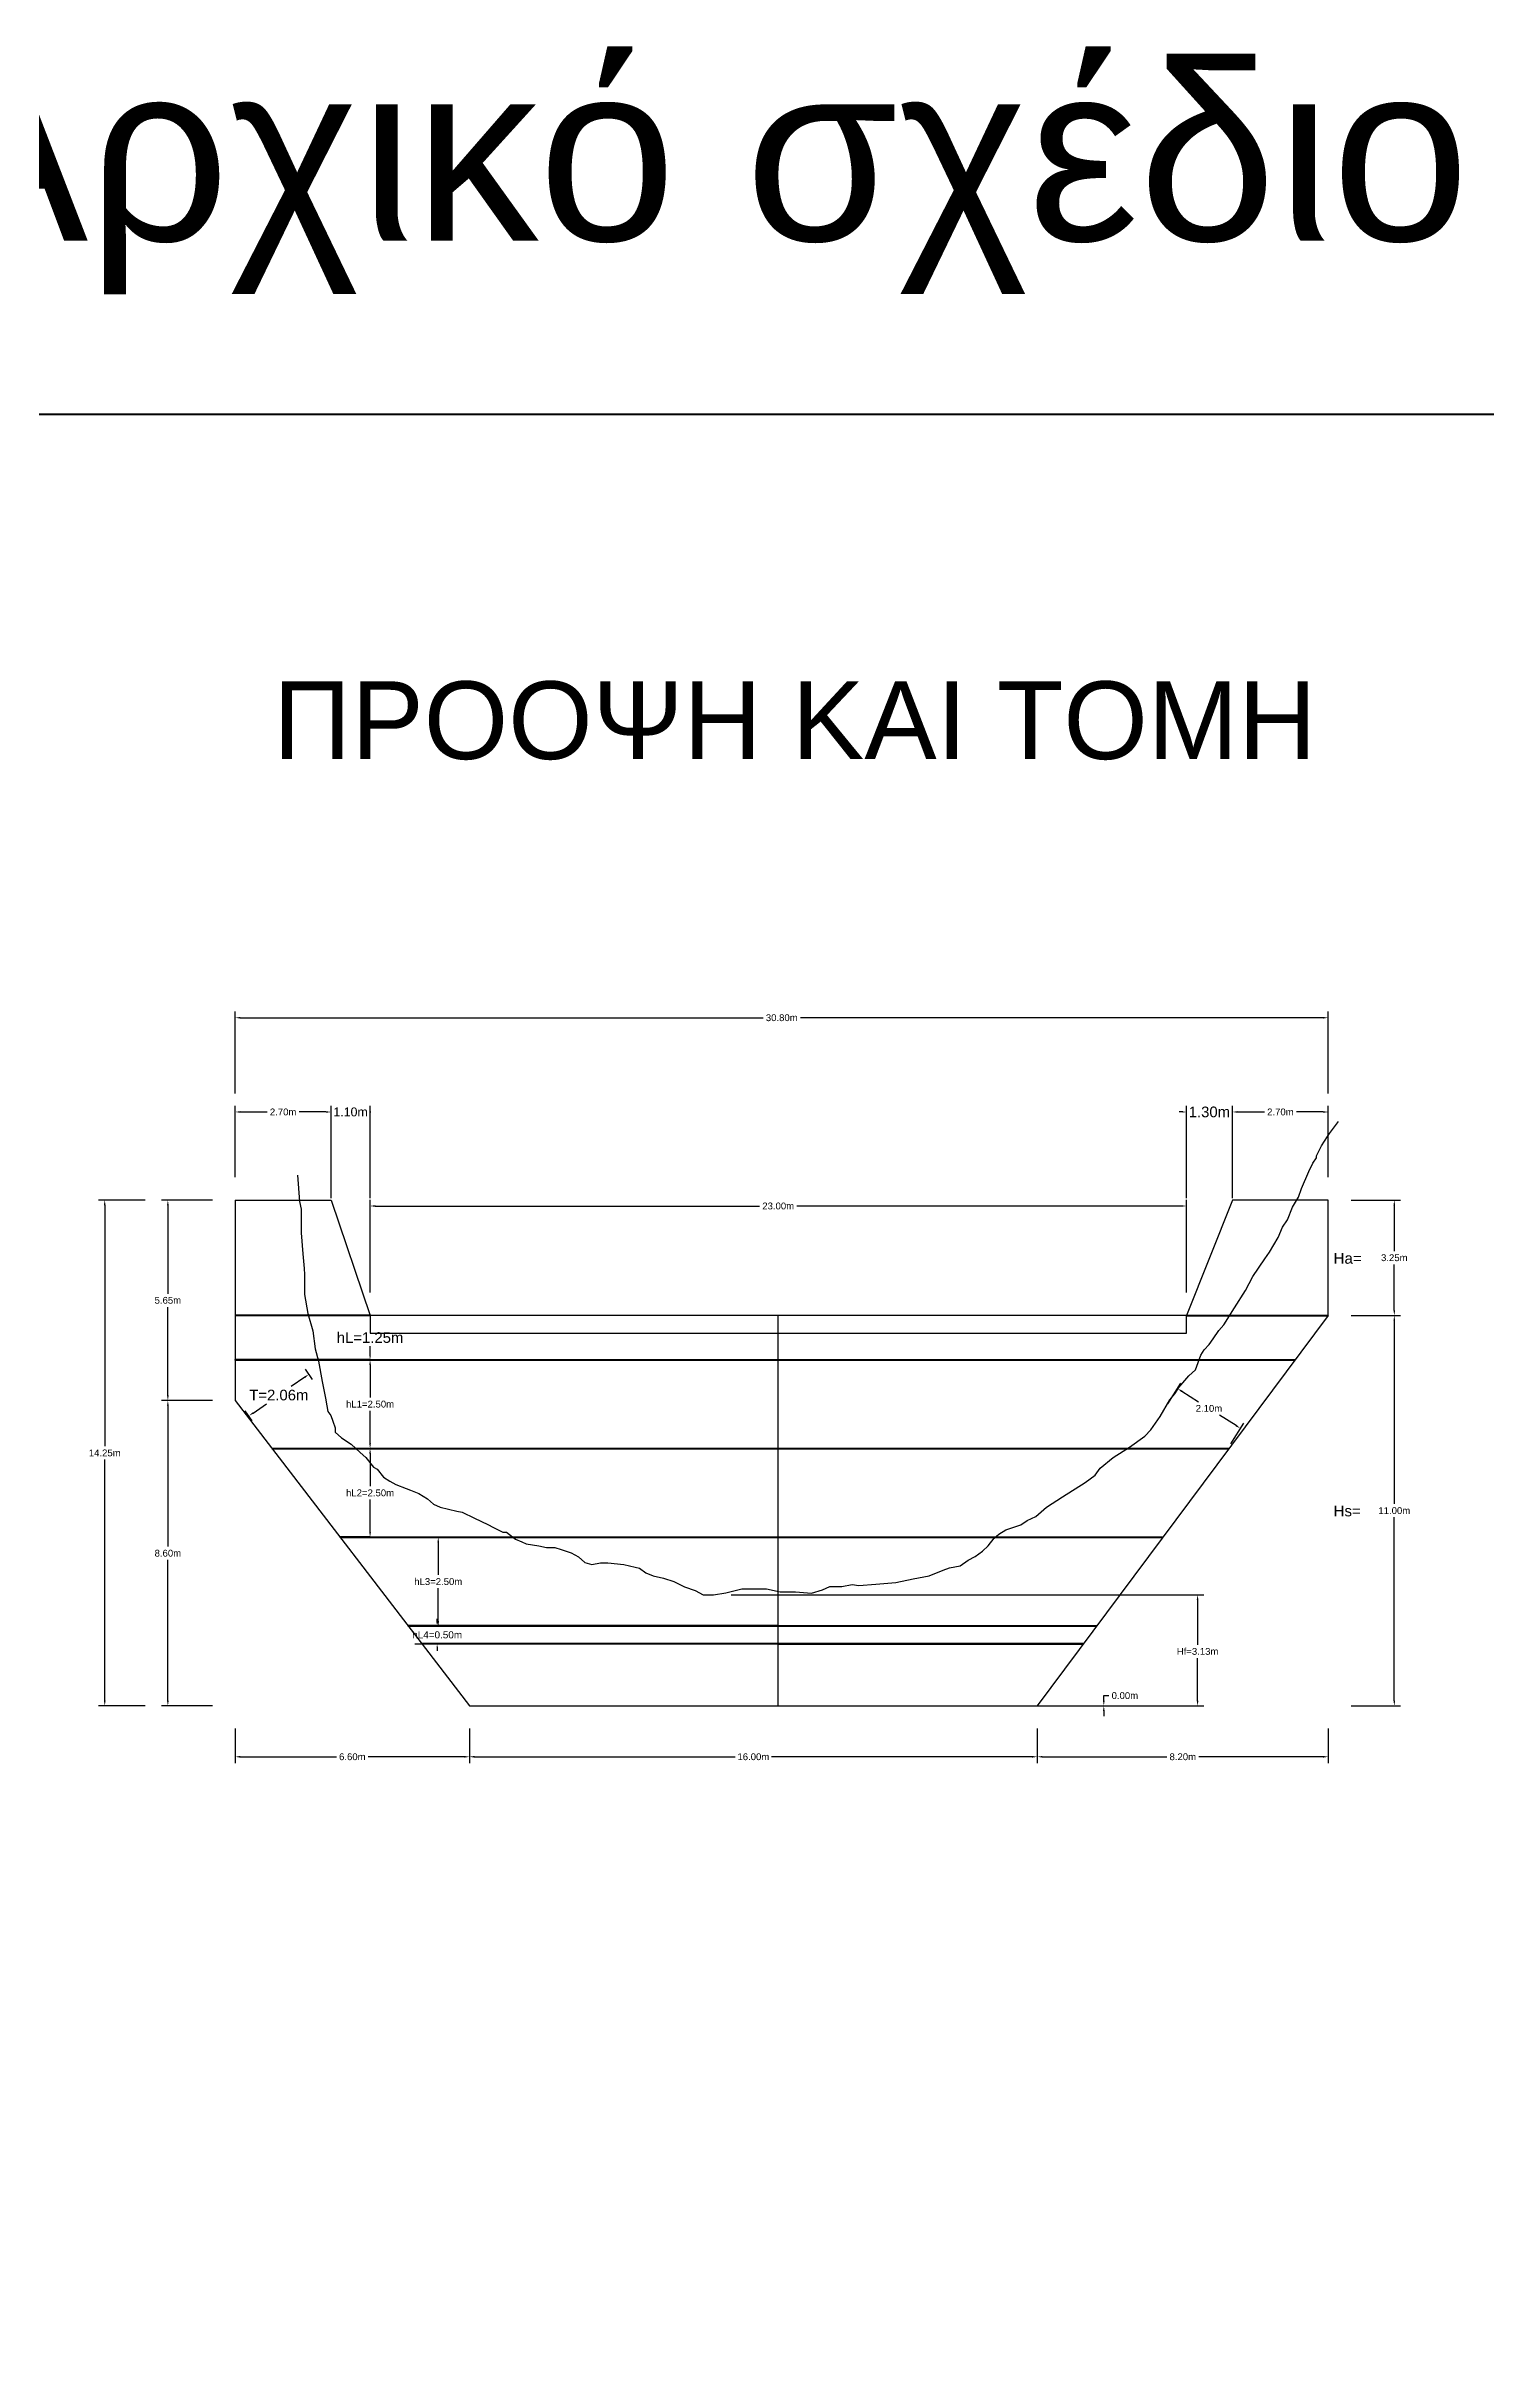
# Model space of a CAD drawing. Header units: metres. Extents: x -2 to 550, y -115 to 198.
# Drawn here: x 39.6 to 80.2, y 132.6 to 197.8 of the extents above; entities that cross this region are included whole.
import ezdxf

# ---------------------------------------------------------------- set-up
doc = ezdxf.new("R2010")
doc.units = ezdxf.units.M
doc.header["$MEASUREMENT"] = 0
doc.linetypes.add('ACAD_ISO02W100', pattern=[15, 12, -3])
doc.layers.get('0').update_dxf_attribs({"color": 34})
doc.layers.add('ΠΡΟΦΡΑΓΜΑ', color=7, linetype='Continuous')
doc.layers.add('ΦΡΑΓΜΑ', color=7, linetype='Continuous')
doc.styles.get("Standard").update_dxf_attribs({"font": 'arial.ttf'})
doc.dimstyles.get("Standard").update_dxf_attribs({"dimtxt": 0.1925, "dimasz": 0.1445, "dimexe": 0.1775, "dimexo": 0.642, "dimgap": 0.09, "dimtad": 0, "dimtih": 1, "dimtoh": 1, "dimrnd": 0.0005, "dimzin": 0, "dimdsep": 46, "dimtxsty": 'Standard', "dimcen": 0.09, "dimadec": 0, "dimazin": 0, "dimtfac": 1, "dimtofl": 0, "dimtmove": 0, "dimatfit": 3, "dimfxl": 1, "dimtolj": 1, "dimtzin": 0, "dimarcsym": 0})

# ---------------------------------------------------------------- blocks, each defined once
blk = doc.blocks.new('*D47')
at = {"layer": 'Defpoints', "color": 0, "lineweight": 100, "transparency": 16777216}
for p in [(51.544, 151.035), (67.544, 151.035), (67.544, 149.6)]:
    blk.add_point(p, dxfattribs=at)
at = {"layer": 'ΦΡΑΓΜΑ', "color": 0, "lineweight": -2, "transparency": 16777216}
for p, q in [((51.544, 150.393), (51.544, 149.423)), ((67.544, 150.393), (67.544, 149.423)), ((51.688, 149.6), (59.029, 149.6)), ((67.399, 149.6), (60.059, 149.6))]:
    blk.add_line(p, q, dxfattribs=at)
at = {"layer": 'ΦΡΑΓΜΑ', "color": 0, "lineweight": 100, "transparency": 16777216}
for points in [[(51.688, 149.625), (51.688, 149.576), (51.544, 149.6)], [(67.399, 149.625), (67.399, 149.576), (67.544, 149.6)]]:
    blk.add_solid(points, dxfattribs=at)
at = {"layer": 'ΦΡΑΓΜΑ', "color": 0, "transparency": 16777216, "insert": (59.544, 149.6), "char_height": 0.1925, "attachment_point": 5}
blk.add_mtext('\\A1;16.00m', dxfattribs=at)
blk = doc.blocks.new('*D48')
at = {"layer": 'Defpoints', "color": 0, "lineweight": 100, "transparency": 16777216}
for p in [(71.744, 165.118), (48.744, 162.035), (71.744, 162.035)]:
    blk.add_point(p, dxfattribs=at)
at = {"layer": 'ΦΡΑΓΜΑ', "color": 0, "lineweight": -2, "transparency": 16777216}
for p, q in [((48.744, 162.677), (48.744, 165.296)), ((48.888, 165.118), (59.718, 165.118)), ((71.599, 165.118), (60.77, 165.118)), ((71.744, 162.677), (71.744, 165.296))]:
    blk.add_line(p, q, dxfattribs=at)
at = {"layer": 'ΦΡΑΓΜΑ', "color": 0, "lineweight": 100, "transparency": 16777216}
for points in [[(48.888, 165.142), (48.888, 165.094), (48.744, 165.118)], [(71.599, 165.142), (71.599, 165.094), (71.744, 165.118)]]:
    blk.add_solid(points, dxfattribs=at)
at = {"layer": 'ΦΡΑΓΜΑ', "color": 0, "transparency": 16777216, "insert": (60.244, 165.118), "char_height": 0.1925, "attachment_point": 5}
blk.add_mtext('\\A1;23.00m', dxfattribs=at)
blk = doc.blocks.new('*D49')
at = {"layer": 'Defpoints', "color": 0, "lineweight": 100, "transparency": 16777216}
for p in [(73.044, 167.767), (71.744, 162.035), (73.044, 162.035)]:
    blk.add_point(p, dxfattribs=at)
at = {"layer": 'ΦΡΑΓΜΑ', "color": 0, "lineweight": -2, "transparency": 16777216}
for p, q in [((71.644, 167.767), (71.544, 167.767)), ((71.744, 165.335), (71.744, 167.944)), ((73.044, 165.335), (73.044, 167.944)), ((73.144, 167.767), (73.244, 167.767))]:
    blk.add_line(p, q, dxfattribs=at)
at = {"layer": 'ΦΡΑΓΜΑ', "color": 0, "lineweight": 100, "transparency": 16777216}
for points in [[(71.644, 167.783), (71.644, 167.75), (71.744, 167.767)], [(73.144, 167.783), (73.144, 167.75), (73.044, 167.767)]]:
    blk.add_solid(points, dxfattribs=at)
at = {"layer": 'ΦΡΑΓΜΑ', "color": 0, "transparency": 16777216, "insert": (72.394, 167.767), "char_height": 0.3, "attachment_point": 5}
blk.add_mtext('\\A1;1.30m', dxfattribs=at)
blk = doc.blocks.new('*D55')
at = {"layer": 'Defpoints', "color": 0, "lineweight": 100, "transparency": 16777216}
for p in [(75.744, 167.767), (73.044, 165.285), (75.744, 165.285)]:
    blk.add_point(p, dxfattribs=at)
at = {"layer": 'ΦΡΑΓΜΑ', "color": 0, "lineweight": -2, "transparency": 16777216}
for p, q in [((73.044, 165.927), (73.044, 167.944)), ((73.188, 167.767), (73.943, 167.767)), ((75.599, 167.767), (74.845, 167.767)), ((75.744, 165.927), (75.744, 167.944))]:
    blk.add_line(p, q, dxfattribs=at)
at = {"layer": 'ΦΡΑΓΜΑ', "color": 0, "lineweight": 100, "transparency": 16777216}
for points in [[(73.188, 167.791), (73.188, 167.743), (73.044, 167.767)], [(75.599, 167.791), (75.599, 167.743), (75.744, 167.767)]]:
    blk.add_solid(points, dxfattribs=at)
at = {"layer": 'ΦΡΑΓΜΑ', "color": 0, "transparency": 16777216, "insert": (74.394, 167.767), "char_height": 0.1925, "attachment_point": 5}
blk.add_mtext('\\A1;2.70m', dxfattribs=at)
blk = doc.blocks.new('*D56')
at = {"layer": 'Defpoints', "color": 0, "lineweight": 100, "transparency": 16777216}
for p in [(47.644, 167.767), (47.644, 162.035), (48.744, 162.035)]:
    blk.add_point(p, dxfattribs=at)
at = {"layer": 'ΦΡΑΓΜΑ', "color": 0, "lineweight": -2, "transparency": 16777216}
for p, q in [((47.634, 167.767), (47.624, 167.767)), ((47.644, 165.335), (47.644, 167.944)), ((48.744, 165.335), (48.744, 167.944)), ((48.754, 167.767), (48.764, 167.767))]:
    blk.add_line(p, q, dxfattribs=at)
at = {"layer": 'ΦΡΑΓΜΑ', "color": 0, "lineweight": 100, "transparency": 16777216}
for points in [[(47.634, 167.768), (47.634, 167.765), (47.644, 167.767)], [(48.754, 167.768), (48.754, 167.765), (48.744, 167.767)]]:
    blk.add_solid(points, dxfattribs=at)
at = {"layer": 'ΦΡΑΓΜΑ', "color": 0, "transparency": 16777216, "insert": (48.194, 167.767), "char_height": 0.25, "attachment_point": 5}
blk.add_mtext('\\A1;1.10m', dxfattribs=at)
blk = doc.blocks.new('*D57')
at = {"layer": 'Defpoints', "color": 0, "lineweight": 100, "transparency": 16777216}
for p in [(44.944, 167.767), (44.944, 165.285), (47.644, 165.285)]:
    blk.add_point(p, dxfattribs=at)
at = {"layer": 'ΦΡΑΓΜΑ', "color": 0, "lineweight": -2, "transparency": 16777216}
for p, q in [((44.944, 165.927), (44.944, 167.944)), ((45.088, 167.767), (45.843, 167.767)), ((47.499, 167.767), (46.745, 167.767)), ((47.644, 165.927), (47.644, 167.944))]:
    blk.add_line(p, q, dxfattribs=at)
at = {"layer": 'ΦΡΑΓΜΑ', "color": 0, "lineweight": 100, "transparency": 16777216}
for points in [[(45.088, 167.791), (45.088, 167.743), (44.944, 167.767)], [(47.499, 167.791), (47.499, 167.743), (47.644, 167.767)]]:
    blk.add_solid(points, dxfattribs=at)
at = {"layer": 'ΦΡΑΓΜΑ', "color": 0, "transparency": 16777216, "insert": (46.294, 167.767), "char_height": 0.1925, "attachment_point": 5}
blk.add_mtext('\\A1;2.70m', dxfattribs=at)
blk = doc.blocks.new('*D58')
at = {"layer": 'Defpoints', "color": 0, "lineweight": 100, "transparency": 16777216}
for p in [(44.944, 165.285), (43.046, 159.635), (44.944, 159.635)]:
    blk.add_point(p, dxfattribs=at)
at = {"layer": 'ΦΡΑΓΜΑ', "color": 0, "lineweight": -2, "transparency": 16777216}
for p, q in [((44.302, 165.285), (42.869, 165.285)), ((43.046, 165.141), (43.046, 162.648)), ((43.046, 159.78), (43.046, 162.272)), ((44.302, 159.635), (42.869, 159.635))]:
    blk.add_line(p, q, dxfattribs=at)
at = {"layer": 'ΦΡΑΓΜΑ', "color": 0, "lineweight": 100, "transparency": 16777216}
for points in [[(43.022, 165.141), (43.07, 165.141), (43.046, 165.285)], [(43.022, 159.78), (43.07, 159.78), (43.046, 159.635)]]:
    blk.add_solid(points, dxfattribs=at)
at = {"layer": 'ΦΡΑΓΜΑ', "color": 0, "transparency": 16777216, "insert": (43.046, 162.46), "char_height": 0.1925, "attachment_point": 5}
blk.add_mtext('\\A1;5.65m', dxfattribs=at)
blk = doc.blocks.new('*D59')
at = {"layer": 'Defpoints', "color": 0, "lineweight": 100, "transparency": 16777216}
for p in [(75.744, 170.422), (44.944, 165.285), (75.744, 165.285)]:
    blk.add_point(p, dxfattribs=at)
at = {"layer": 'ΦΡΑΓΜΑ', "color": 0, "lineweight": -2, "transparency": 16777216}
for p, q in [((44.944, 168.285), (44.944, 170.6)), ((45.088, 170.422), (59.82, 170.422)), ((75.599, 170.422), (60.868, 170.422)), ((75.744, 168.285), (75.744, 170.6))]:
    blk.add_line(p, q, dxfattribs=at)
at = {"layer": 'ΦΡΑΓΜΑ', "color": 0, "lineweight": 100, "transparency": 16777216}
for points in [[(45.088, 170.446), (45.088, 170.398), (44.944, 170.422)], [(75.599, 170.446), (75.599, 170.398), (75.744, 170.422)]]:
    blk.add_solid(points, dxfattribs=at)
at = {"layer": 'ΦΡΑΓΜΑ', "color": 0, "transparency": 16777216, "insert": (60.344, 170.422), "char_height": 0.1925, "attachment_point": 5}
blk.add_mtext('\\A1;30.80m', dxfattribs=at)
blk = doc.blocks.new('*D50')
at = {"layer": 'Defpoints', "color": 0, "lineweight": 100, "transparency": 16777216}
for p in [(75.744, 165.285), (75.744, 162.035), (77.604, 162.035)]:
    blk.add_point(p, dxfattribs=at)
at = {"layer": 'ΦΡΑΓΜΑ', "color": 0, "lineweight": -2, "transparency": 16777216}
for p, q in [((76.386, 165.285), (77.781, 165.285)), ((77.604, 165.141), (77.604, 163.848)), ((77.604, 162.18), (77.604, 163.472)), ((76.386, 162.035), (77.781, 162.035))]:
    blk.add_line(p, q, dxfattribs=at)
at = {"layer": 'ΦΡΑΓΜΑ', "color": 0, "lineweight": 100, "transparency": 16777216}
for points in [[(77.58, 165.141), (77.628, 165.141), (77.604, 165.285)], [(77.58, 162.18), (77.628, 162.18), (77.604, 162.035)]]:
    blk.add_solid(points, dxfattribs=at)
at = {"layer": 'ΦΡΑΓΜΑ', "color": 0, "transparency": 16777216, "insert": (77.604, 163.66), "char_height": 0.1925, "attachment_point": 5}
blk.add_mtext('\\A1;3.25m', dxfattribs=at)
blk = doc.blocks.new('*D51')
at = {"layer": 'Defpoints', "color": 0, "linetype": 'ACAD_ISO02W100', "lineweight": 100, "transparency": 16777216}
for p in [(44.944, 159.635), (43.046, 151.035), (44.944, 151.035)]:
    blk.add_point(p, dxfattribs=at)
at = {"layer": 'ΦΡΑΓΜΑ', "color": 0, "lineweight": -2, "transparency": 16777216}
for p, q in [((44.302, 159.635), (42.869, 159.635)), ((44.302, 151.035), (42.869, 151.035))]:
    blk.add_line(p, q, dxfattribs=at)
at = {"layer": 'ΦΡΑΓΜΑ', "color": 0, "linetype": 'ACAD_ISO02W100', "lineweight": -2, "transparency": 16777216}
for p, q in [((43.046, 159.491), (43.046, 155.523)), ((43.046, 151.18), (43.046, 155.147))]:
    blk.add_line(p, q, dxfattribs=at)
at = {"layer": 'ΦΡΑΓΜΑ', "color": 0, "linetype": 'ACAD_ISO02W100', "lineweight": 100, "transparency": 16777216}
for points in [[(43.022, 159.491), (43.07, 159.491), (43.046, 159.635)], [(43.022, 151.18), (43.07, 151.18), (43.046, 151.035)]]:
    blk.add_solid(points, dxfattribs=at)
at = {"layer": 'ΦΡΑΓΜΑ', "color": 0, "linetype": 'ACAD_ISO02W100', "lineweight": 100, "transparency": 16777216, "insert": (43.046, 155.335), "char_height": 0.1925, "attachment_point": 5}
blk.add_mtext('\\A1;8.60m', dxfattribs=at)
blk = doc.blocks.new('*D46')
at = {"layer": 'Defpoints', "color": 0, "linetype": 'ACAD_ISO02W100', "lineweight": 100, "transparency": 16777216}
for p in [(43.046, 165.285), (41.267, 151.035), (43.046, 151.035)]:
    blk.add_point(p, dxfattribs=at)
at = {"layer": 'ΦΡΑΓΜΑ', "color": 0, "lineweight": -2, "transparency": 16777216}
for p, q in [((42.404, 165.285), (41.09, 165.285)), ((42.404, 151.035), (41.09, 151.035))]:
    blk.add_line(p, q, dxfattribs=at)
at = {"layer": 'ΦΡΑΓΜΑ', "color": 0, "linetype": 'ACAD_ISO02W100', "lineweight": -2, "transparency": 16777216}
for p, q in [((41.267, 165.141), (41.267, 158.348)), ((41.267, 151.18), (41.267, 157.972))]:
    blk.add_line(p, q, dxfattribs=at)
at = {"layer": 'ΦΡΑΓΜΑ', "color": 0, "linetype": 'ACAD_ISO02W100', "lineweight": 100, "transparency": 16777216}
for points in [[(41.243, 165.141), (41.292, 165.141), (41.267, 165.285)], [(41.243, 151.18), (41.292, 151.18), (41.267, 151.035)]]:
    blk.add_solid(points, dxfattribs=at)
at = {"layer": 'ΦΡΑΓΜΑ', "color": 0, "linetype": 'ACAD_ISO02W100', "lineweight": 100, "transparency": 16777216, "insert": (41.267, 158.16), "char_height": 0.1925, "attachment_point": 5}
blk.add_mtext('\\A1;14.25m', dxfattribs=at)
blk = doc.blocks.new('*D52')
at = {"layer": 'Defpoints', "color": 0, "linetype": 'ACAD_ISO02W100', "lineweight": 100, "transparency": 16777216}
for p in [(44.944, 151.035), (51.544, 151.035), (44.944, 149.6)]:
    blk.add_point(p, dxfattribs=at)
at = {"layer": 'ΦΡΑΓΜΑ', "color": 0, "lineweight": -2, "transparency": 16777216}
for p, q in [((44.944, 150.393), (44.944, 149.423)), ((51.544, 150.393), (51.544, 149.423))]:
    blk.add_line(p, q, dxfattribs=at)
at = {"layer": 'ΦΡΑΓΜΑ', "color": 0, "linetype": 'ACAD_ISO02W100', "lineweight": -2, "transparency": 16777216}
for p, q in [((45.088, 149.6), (47.794, 149.6)), ((51.399, 149.6), (48.694, 149.6))]:
    blk.add_line(p, q, dxfattribs=at)
at = {"layer": 'ΦΡΑΓΜΑ', "color": 0, "linetype": 'ACAD_ISO02W100', "lineweight": 100, "transparency": 16777216}
for points in [[(45.088, 149.625), (45.088, 149.576), (44.944, 149.6)], [(51.399, 149.625), (51.399, 149.576), (51.544, 149.6)]]:
    blk.add_solid(points, dxfattribs=at)
at = {"layer": 'ΦΡΑΓΜΑ', "color": 0, "linetype": 'ACAD_ISO02W100', "lineweight": 100, "transparency": 16777216, "insert": (48.244, 149.6), "char_height": 0.1925, "attachment_point": 5}
blk.add_mtext('\\A1;6.60m', dxfattribs=at)
blk = doc.blocks.new('*D53')
at = {"layer": 'Defpoints', "color": 0, "linetype": 'ACAD_ISO02W100', "lineweight": 100, "transparency": 16777216}
for p in [(75.744, 162.035), (75.744, 151.035), (77.604, 151.035)]:
    blk.add_point(p, dxfattribs=at)
at = {"layer": 'ΦΡΑΓΜΑ', "color": 0, "lineweight": -2, "transparency": 16777216}
for p, q in [((76.386, 162.035), (77.781, 162.035)), ((76.386, 151.035), (77.781, 151.035))]:
    blk.add_line(p, q, dxfattribs=at)
at = {"layer": 'ΦΡΑΓΜΑ', "color": 0, "linetype": 'ACAD_ISO02W100', "lineweight": -2, "transparency": 16777216}
for p, q in [((77.604, 161.891), (77.604, 156.723)), ((77.604, 151.18), (77.604, 156.347))]:
    blk.add_line(p, q, dxfattribs=at)
at = {"layer": 'ΦΡΑΓΜΑ', "color": 0, "linetype": 'ACAD_ISO02W100', "lineweight": 100, "transparency": 16777216}
for points in [[(77.58, 161.891), (77.628, 161.891), (77.604, 162.035)], [(77.58, 151.18), (77.628, 151.18), (77.604, 151.035)]]:
    blk.add_solid(points, dxfattribs=at)
at = {"layer": 'ΦΡΑΓΜΑ', "color": 0, "linetype": 'ACAD_ISO02W100', "lineweight": 100, "transparency": 16777216, "insert": (77.604, 156.535), "char_height": 0.1925, "attachment_point": 5}
blk.add_mtext('\\A1;11.00m', dxfattribs=at)
blk = doc.blocks.new('*D54')
at = {"layer": 'Defpoints', "color": 0, "linetype": 'ACAD_ISO02W100', "lineweight": 100, "transparency": 16777216}
for p in [(67.544, 151.035), (75.744, 151.035), (75.744, 149.6)]:
    blk.add_point(p, dxfattribs=at)
at = {"layer": 'ΦΡΑΓΜΑ', "color": 0, "lineweight": -2, "transparency": 16777216}
for p, q in [((67.544, 150.393), (67.544, 149.423)), ((75.744, 150.393), (75.744, 149.423))]:
    blk.add_line(p, q, dxfattribs=at)
at = {"layer": 'ΦΡΑΓΜΑ', "color": 0, "linetype": 'ACAD_ISO02W100', "lineweight": -2, "transparency": 16777216}
for p, q in [((67.688, 149.6), (71.194, 149.6)), ((75.599, 149.6), (72.093, 149.6))]:
    blk.add_line(p, q, dxfattribs=at)
at = {"layer": 'ΦΡΑΓΜΑ', "color": 0, "linetype": 'ACAD_ISO02W100', "lineweight": 100, "transparency": 16777216}
for points in [[(67.688, 149.625), (67.688, 149.576), (67.544, 149.6)], [(75.599, 149.625), (75.599, 149.576), (75.744, 149.6)]]:
    blk.add_solid(points, dxfattribs=at)
at = {"layer": 'ΦΡΑΓΜΑ', "color": 0, "linetype": 'ACAD_ISO02W100', "lineweight": 100, "transparency": 16777216, "insert": (71.644, 149.6), "char_height": 0.1925, "attachment_point": 5}
blk.add_mtext('\\A1;8.20m', dxfattribs=at)
blk = doc.blocks.new('*D60')
at = {"layer": 'Defpoints', "color": 0, "lineweight": 100, "transparency": 16777216}
for p in [(48.744, 162.035), (48.744, 160.785), (48.744, 160.785)]:
    blk.add_point(p, dxfattribs=at)
at = {"layer": 'ΠΡΟΦΡΑΓΜΑ', "color": 0, "lineweight": -2, "transparency": 16777216}
for p, q in [((48.744, 161.935), (48.744, 161.653)), ((49.386, 162.035), (48.921, 162.035)), ((48.744, 160.885), (48.744, 161.167)), ((49.386, 160.785), (48.921, 160.785))]:
    blk.add_line(p, q, dxfattribs=at)
at = {"layer": 'ΠΡΟΦΡΑΓΜΑ', "color": 0, "lineweight": 100, "transparency": 16777216}
for points in [[(48.727, 161.935), (48.76, 161.935), (48.744, 162.035)], [(48.727, 160.885), (48.76, 160.885), (48.744, 160.785)]]:
    blk.add_solid(points, dxfattribs=at)
at = {"layer": 'ΠΡΟΦΡΑΓΜΑ', "color": 0, "lineweight": 100, "transparency": 16777216, "insert": (48.744, 161.41), "char_height": 0.3, "attachment_point": 5}
blk.add_mtext('\\A1;hL=1.25m', dxfattribs=at)
blk = doc.blocks.new('*D61')
at = {"layer": 'Defpoints', "color": 0, "lineweight": 100, "transparency": 16777216}
for p in [(48.744, 160.785), (48.744, 158.285), (48.744, 158.285)]:
    blk.add_point(p, dxfattribs=at)
at = {"layer": 'ΠΡΟΦΡΑΓΜΑ', "color": 0, "lineweight": -2, "transparency": 16777216}
for p, q in [((48.744, 160.641), (48.744, 159.723)), ((49.386, 160.785), (48.921, 160.785)), ((48.744, 158.43), (48.744, 159.347)), ((49.386, 158.285), (48.921, 158.285))]:
    blk.add_line(p, q, dxfattribs=at)
at = {"layer": 'ΠΡΟΦΡΑΓΜΑ', "color": 0, "lineweight": 100, "transparency": 16777216}
for points in [[(48.72, 160.641), (48.768, 160.641), (48.744, 160.785)], [(48.72, 158.43), (48.768, 158.43), (48.744, 158.285)]]:
    blk.add_solid(points, dxfattribs=at)
at = {"layer": 'ΠΡΟΦΡΑΓΜΑ', "color": 0, "lineweight": 100, "transparency": 16777216, "insert": (48.744, 159.535), "char_height": 0.1925, "attachment_point": 5}
blk.add_mtext('\\A1;hL1=2.50m', dxfattribs=at)
blk = doc.blocks.new('*D62')
at = {"layer": 'Defpoints', "color": 0, "lineweight": 100, "transparency": 16777216}
for p in [(48.744, 158.285), (48.744, 155.785), (48.744, 155.785)]:
    blk.add_point(p, dxfattribs=at)
at = {"layer": 'ΠΡΟΦΡΑΓΜΑ', "color": 0, "lineweight": -2, "transparency": 16777216}
for p, q in [((48.744, 158.141), (48.744, 157.223)), ((49.386, 158.285), (48.921, 158.285)), ((48.744, 155.93), (48.744, 156.847)), ((49.386, 155.785), (48.921, 155.785))]:
    blk.add_line(p, q, dxfattribs=at)
at = {"layer": 'ΠΡΟΦΡΑΓΜΑ', "color": 0, "lineweight": 100, "transparency": 16777216}
for points in [[(48.72, 158.141), (48.768, 158.141), (48.744, 158.285)], [(48.72, 155.93), (48.768, 155.93), (48.744, 155.785)]]:
    blk.add_solid(points, dxfattribs=at)
at = {"layer": 'ΠΡΟΦΡΑΓΜΑ', "color": 0, "lineweight": 100, "transparency": 16777216, "insert": (48.744, 157.035), "char_height": 0.1925, "attachment_point": 5}
blk.add_mtext('\\A1;hL2=2.50m', dxfattribs=at)
blk = doc.blocks.new('*D63')
at = {"layer": 'Defpoints', "color": 0, "lineweight": 100, "transparency": 16777216}
for p in [(48.744, 155.785), (49.817, 153.285), (50.665, 153.285)]:
    blk.add_point(p, dxfattribs=at)
at = {"layer": 'ΠΡΟΦΡΑΓΜΑ', "color": 0, "lineweight": -2, "transparency": 16777216}
for p, q in [((49.386, 155.785), (50.843, 155.785)), ((50.665, 155.641), (50.665, 154.723)), ((50.665, 153.43), (50.665, 154.347)), ((50.459, 153.285), (50.843, 153.285))]:
    blk.add_line(p, q, dxfattribs=at)
at = {"layer": 'ΠΡΟΦΡΑΓΜΑ', "color": 0, "lineweight": 100, "transparency": 16777216}
for points in [[(50.641, 155.641), (50.689, 155.641), (50.665, 155.785)], [(50.641, 153.43), (50.689, 153.43), (50.665, 153.285)]]:
    blk.add_solid(points, dxfattribs=at)
at = {"layer": 'ΠΡΟΦΡΑΓΜΑ', "color": 0, "lineweight": 100, "transparency": 16777216, "insert": (50.665, 154.535), "char_height": 0.1925, "attachment_point": 5}
blk.add_mtext('\\A1;hL3=2.50m', dxfattribs=at)
blk = doc.blocks.new('*D64')
at = {"layer": 'Defpoints', "color": 0, "lineweight": 100, "transparency": 16777216}
for p in [(50.634, 152.785), (50.651, 153.285), (50.651, 152.785)]:
    blk.add_point(p, dxfattribs=at)
at = {"layer": 'ΠΡΟΦΡΑΓΜΑ', "color": 0, "lineweight": -2, "transparency": 16777216}
for p, q in [((50.634, 153.385), (50.634, 153.485)), ((50.009, 153.285), (50.456, 153.285)), ((50.009, 152.785), (50.456, 152.785)), ((50.634, 152.685), (50.634, 152.585))]:
    blk.add_line(p, q, dxfattribs=at)
at = {"layer": 'ΠΡΟΦΡΑΓΜΑ', "color": 0, "lineweight": 100, "transparency": 16777216}
for points in [[(50.617, 153.385), (50.65, 153.385), (50.634, 153.285)], [(50.617, 152.685), (50.65, 152.685), (50.634, 152.785)]]:
    blk.add_solid(points, dxfattribs=at)
at = {"layer": 'ΠΡΟΦΡΑΓΜΑ', "color": 0, "lineweight": 100, "transparency": 16777216, "insert": (50.634, 153.035), "char_height": 0.2, "attachment_point": 5}
blk.add_mtext('\\A1;hL4=0.50m', dxfattribs=at)
blk = doc.blocks.new('*D66')
at = {"layer": 'Defpoints', "color": 0, "lineweight": 100, "transparency": 16777216}
for p in [(58.277, 154.162), (58.277, 151.035), (72.061, 151.035)]:
    blk.add_point(p, dxfattribs=at)
at = {"layer": 'ΦΡΑΓΜΑ', "color": 0, "lineweight": -2, "transparency": 16777216}
for p, q in [((58.919, 154.162), (72.238, 154.162)), ((72.061, 154.018), (72.061, 152.759)), ((72.061, 151.18), (72.061, 152.379)), ((58.919, 151.035), (72.238, 151.035))]:
    blk.add_line(p, q, dxfattribs=at)
at = {"layer": 'ΦΡΑΓΜΑ', "color": 0, "lineweight": 100, "transparency": 16777216}
for points in [[(72.036, 154.018), (72.085, 154.018), (72.061, 154.162)], [(72.036, 151.18), (72.085, 151.18), (72.061, 151.035)]]:
    blk.add_solid(points, dxfattribs=at)
at = {"layer": 'ΦΡΑΓΜΑ', "color": 0, "lineweight": 100, "transparency": 16777216, "insert": (72.061, 152.569), "char_height": 0.1925, "attachment_point": 5}
blk.add_mtext('\\A1;Hf=3.13m', dxfattribs=at)
blk = doc.blocks.new('*D67')
at = {"layer": 'Defpoints', "color": 0, "lineweight": 100, "transparency": 16777216}
for p in [(70.877, 159.001), (73.268, 158.853), (72.651, 157.878)]:
    blk.add_point(p, dxfattribs=at)
at = {"layer": 'ΦΡΑΓΜΑ', "color": 0, "lineweight": -2, "transparency": 16777216}
for p, q in [((71.22, 159.543), (71.589, 160.126)), ((71.616, 159.899), (72.084, 159.603)), ((73.146, 158.931), (72.679, 159.226)), ((72.994, 158.421), (73.363, 159.003))]:
    blk.add_line(p, q, dxfattribs=at)
at = {"layer": 'ΦΡΑΓΜΑ', "color": 0, "lineweight": 100, "transparency": 16777216}
for points in [[(71.629, 159.919), (71.603, 159.878), (71.494, 159.976)], [(73.159, 158.951), (73.133, 158.91), (73.268, 158.853)]]:
    blk.add_solid(points, dxfattribs=at)
at = {"layer": 'ΦΡΑΓΜΑ', "color": 0, "lineweight": 100, "transparency": 16777216, "insert": (72.381, 159.415), "char_height": 0.1925, "attachment_point": 5}
blk.add_mtext('\\A1;2.10m', dxfattribs=at)
blk = doc.blocks.new('*D68')
at = {"layer": 'Defpoints', "color": 0, "lineweight": 100, "transparency": 16777216}
for p in [(45.326, 159.204), (47.485, 159.704), (45.79, 158.533)]:
    blk.add_point(p, dxfattribs=at)
at = {"layer": 'ΦΡΑΓΜΑ', "color": 0, "lineweight": -2, "transparency": 16777216}
for p, q in [((47.12, 160.232), (46.92, 160.521)), ((46.902, 160.293), (46.525, 160.033)), ((45.425, 159.061), (45.225, 159.35)), ((45.445, 159.286), (45.821, 159.546))]:
    blk.add_line(p, q, dxfattribs=at)
at = {"layer": 'ΦΡΑΓΜΑ', "color": 0, "lineweight": 100, "transparency": 16777216}
for points in [[(46.888, 160.313), (46.916, 160.273), (47.021, 160.375)], [(45.431, 159.306), (45.458, 159.266), (45.326, 159.204)]]:
    blk.add_solid(points, dxfattribs=at)
at = {"layer": 'ΦΡΑΓΜΑ', "color": 0, "lineweight": 100, "transparency": 16777216, "insert": (46.173, 159.79), "char_height": 0.3, "attachment_point": 5}
blk.add_mtext('\\A1;T=2.06m', dxfattribs=at)
blk = doc.blocks.new('*D69')
at = {"layer": 'Defpoints', "color": 0, "lineweight": 100, "transparency": 16777216}
for p in [(60.244, 151.035), (60.244, 151.035), (69.418, 151.035)]:
    blk.add_point(p, dxfattribs=at)
at = {"layer": 'ΦΡΑΓΜΑ', "color": 0, "lineweight": -2, "transparency": 16777216}
for p, q in [((60.886, 151.035), (69.595, 151.035)), ((60.886, 151.035), (69.595, 151.035)), ((69.418, 151.18), (69.418, 151.324)), ((69.418, 151.324), (69.562, 151.324)), ((69.418, 150.891), (69.418, 150.746))]:
    blk.add_line(p, q, dxfattribs=at)
at = {"layer": 'ΦΡΑΓΜΑ', "color": 0, "lineweight": 100, "transparency": 16777216}
for points in [[(69.394, 151.18), (69.442, 151.18), (69.418, 151.035)], [(69.394, 150.891), (69.442, 150.891), (69.418, 151.035)]]:
    blk.add_solid(points, dxfattribs=at)
at = {"layer": 'ΦΡΑΓΜΑ', "color": 0, "lineweight": 100, "transparency": 16777216, "insert": (70.012, 151.324), "char_height": 0.1925, "attachment_point": 5}
blk.add_mtext('\\A1;0.00m', dxfattribs=at)

msp = doc.modelspace()

# ---------------------------------------------------------------- linework, layer by layer
msp.add_lwpolyline([(46.703, 165.983), (46.754, 165.243), (46.804, 165.031), (46.804, 164.364), (46.85, 163.766), (46.882, 163.357), (46.894, 163.191), (46.894, 162.861), (46.894, 162.622), (46.989, 162.09), (47.128, 161.604), (47.193, 161.095), (47.294, 160.745), (47.398, 160.175), (47.485, 159.704), (47.524, 159.49), (47.553, 159.332), (47.634, 159.215), (47.691, 159.057), (47.762, 158.865), (47.762, 158.743), (47.942, 158.585), (48.213, 158.404), (48.467, 158.176), (48.628, 158.033), (48.841, 157.76), (48.946, 157.706), (49.119, 157.475), (49.305, 157.369), (49.473, 157.273), (49.764, 157.157), (49.879, 157.111), (50.116, 157.016), (50.362, 156.871), (50.532, 156.721), (50.717, 156.632), (50.956, 156.578), (51.193, 156.525), (51.336, 156.493), (51.682, 156.324), (52.058, 156.14), (52.221, 156.061), (52.487, 155.931), (52.586, 155.931), (52.844, 155.733), (53.022, 155.656), (53.144, 155.602), (53.496, 155.54), (53.714, 155.501), (53.948, 155.501), (54.125, 155.444), (54.413, 155.35), (54.62, 155.231), (54.798, 155.073), (54.991, 155.015), (55.237, 155.065), (55.446, 155.065), (55.897, 155.022), (56.213, 154.942), (56.336, 154.91), (56.511, 154.78), (56.724, 154.694), (57.013, 154.636), (57.306, 154.536), (57.6, 154.389), (57.904, 154.285), (58.128, 154.162), (58.425, 154.162), (58.768, 154.216), (59.216, 154.332), (59.463, 154.332), (59.756, 154.332), (59.914, 154.332), (60.296, 154.251), (60.466, 154.251), (60.734, 154.251), (61.182, 154.208), (61.49, 154.305), (61.703, 154.399), (62.041, 154.399), (62.327, 154.455), (62.52, 154.424), (62.998, 154.466), (63.558, 154.515), (64.044, 154.612), (64.494, 154.701), (64.896, 154.858), (65.075, 154.928), (65.369, 154.976), (65.593, 155.143), (65.794, 155.244), (66.004, 155.389), (66.163, 155.546), (66.331, 155.761), (66.46, 155.87), (66.656, 155.997), (66.824, 156.053), (67.079, 156.138), (67.26, 156.254), (67.506, 156.369), (67.8, 156.632), (68.256, 156.92), (68.896, 157.324), (69.171, 157.536), (69.32, 157.735), (69.686, 158.036), (70.142, 158.319), (70.574, 158.633), (70.747, 158.81), (71.007, 159.192), (71.281, 159.654), (71.424, 159.83), (71.536, 160.002), (71.813, 160.332), (72.001, 160.499), (72.152, 160.913), (72.25, 161.064), (72.389, 161.215), (72.499, 161.379), (72.657, 161.615), (72.804, 161.77), (73.103, 162.251), (73.409, 162.741), (73.613, 163.128), (73.957, 163.631), (74.087, 163.822), (74.332, 164.234), (74.452, 164.521), (74.598, 164.728), (74.737, 165.083), (74.9, 165.365), (74.986, 165.614), (75.199, 166.088), (75.304, 166.322), (75.409, 166.471), (75.409, 166.532), (75.484, 166.683), (75.55, 166.815), (75.719, 167.072), (75.781, 167.165), (76.036, 167.496)])
at = {"layer": 'Defpoints', "lineweight": 100}
msp.add_lwpolyline([(-2.178, 187.432), (117.534, 187.432), (117.534, 47.414), (-2.178, 47.414)], close=True, dxfattribs=at)
at = {"layer": 'ΠΡΟΦΡΑΓΜΑ', "lineweight": 100}
for points in [[(48.744, 162.035), (44.944, 162.035)], [(71.744, 162.035), (75.744, 162.035)], [(48.744, 160.785), (44.944, 160.785), (74.812, 160.785)], [(45.98, 158.285), (48.744, 158.285), (72.948, 158.285)], [(48.744, 155.785), (48.744, 155.785), (47.898, 155.785), (71.085, 155.785)], [(60.244, 153.285), (49.817, 153.285), (69.221, 153.285)], [(60.244, 152.785), (60.244, 152.785), (68.848, 152.785), (50.201, 152.785)]]:
    msp.add_lwpolyline(points, dxfattribs=at)
at = {"layer": 'ΦΡΑΓΜΑ'}
for points in [[(44.944, 165.285), (44.944, 165.285), (47.644, 165.285)], [(44.944, 165.285), (44.944, 159.635), (44.944, 159.635)], [(47.644, 165.285), (48.744, 162.035)], [(73.044, 165.285), (71.744, 162.035)], [(75.744, 162.035), (75.744, 165.285), (73.044, 165.285)], [(60.244, 162.035), (48.744, 162.035)], [(48.744, 162.035), (48.744, 161.535), (71.744, 161.535), (71.744, 162.035)], [(71.744, 162.035), (60.244, 162.035)], [(75.744, 162.035), (67.544, 151.035)], [(44.944, 159.635), (51.544, 151.035)], [(51.544, 151.035), (67.544, 151.035), (67.544, 151.035)]]:
    msp.add_lwpolyline(points, dxfattribs=at)
at = {"layer": 'ΦΡΑΓΜΑ', "linetype": 'ACAD_ISO02W100', "transparency": 33554513}
msp.add_lwpolyline([(60.244, 151.035), (60.244, 162.035)], dxfattribs=at)

# ---------------------------------------------------------------- texts
at = {"layer": 'Defpoints', "lineweight": 100, "insert": (36.142, 197.316), "char_height": 5, "attachment_point": 1}
msp.add_mtext_dynamic_manual_height_columns('Αρχικό σχέδιο', width=53.59496, gutter_width=1, heights=[0], dxfattribs=at)
at = {"layer": 'ΠΡΟΦΡΑΓΜΑ', "lineweight": 100, "char_height": 0.3051, "attachment_point": 1}
for s, insert in [('Ha=', (75.892, 163.797)), ('Hs=', (75.892, 156.679))]:
    msp.add_mtext_dynamic_manual_height_columns(s, width=2.6141, gutter_width=1.525, heights=[0], dxfattribs=dict(at, insert=insert))
at = {"layer": 'ΦΡΑΓΜΑ', "lineweight": 100, "insert": (46.007, 179.899), "char_height": 2.19, "attachment_point": 1}
msp.add_mtext_dynamic_manual_height_columns('ΠΡΟΟΨΗ KAI TOMH', width=95.41032, gutter_width=10.95, heights=[0], dxfattribs=at)

# ---------------------------------------------------------------- dimensions: what is measured, and where the dimension line sits
at = {"layer": 'ΠΡΟΦΡΑΓΜΑ', "lineweight": 100}
for base, p1, p2, text, override, picture, middle in [((48.744, 160.785), (48.744, 162.035), (48.744, 160.785), 'hL=<>', {"dimtxt": 0.3, "dimasz": 0.1, "dimpost": 'm'}, '*D60', (48.744, 161.41)), ((48.744, 158.285), (48.744, 160.785), (48.744, 158.285), 'hL1=<>', {"dimpost": 'm'}, '*D61', (48.744, 159.535)), ((48.744, 155.785), (48.744, 158.285), (48.744, 155.785), 'hL2=<>', {"dimpost": 'm'}, '*D62', (48.744, 157.035)), ((50.665, 153.285), (48.744, 155.785), (49.817, 153.285), 'hL3=<>', {"dimpost": 'm'}, '*D63', (50.665, 154.535)), ((50.634, 152.785), (50.651, 153.285), (50.651, 152.785), 'hL4=<>', {"dimtxt": 0.2, "dimasz": 0.1, "dimpost": 'm'}, '*D64', (50.634, 153.035))]:
    dim = msp.add_linear_dim(base=base, p1=p1, p2=p2, angle=90, text=text, dimstyle='Standard', override=override, dxfattribs=at)
    dim.commit()
    dim.dimension.update_dxf_attribs({"geometry": picture, "text_midpoint": middle})
at = {"layer": 'ΦΡΑΓΜΑ'}
for base, p1, p2, override, picture, middle in [((75.744, 170.422), (44.944, 165.285), (75.744, 165.285), {"dimexo": 3, "dimpost": 'm'}, '*D59', (60.344, 170.422)), ((44.944, 167.767), (47.644, 165.285), (44.944, 165.285), {"dimpost": 'm'}, '*D57', (46.294, 167.767))]:
    dim = msp.add_linear_dim(base=base, p1=p1, p2=p2, dimstyle='Standard', override=override, dxfattribs=at)
    dim.commit()
    dim.dimension.update_dxf_attribs({"geometry": picture, "text_midpoint": middle})
for base, p1, p2, override, picture, middle in [((47.644, 167.767), (48.744, 162.035), (47.644, 162.035), {"dimtxt": 0.25, "dimasz": 0.01, "dimexo": 3.3, "dimpost": 'm'}, '*D56', (48.194, 167.767)), ((73.044, 167.767), (71.744, 162.035), (73.044, 162.035), {"dimtxt": 0.3, "dimasz": 0.1, "dimexo": 3.3, "dimpost": 'm'}, '*D49', (72.394, 167.767)), ((75.744, 167.767), (73.044, 165.285), (75.744, 165.285), {"dimpost": 'm'}, '*D55', (74.394, 167.767)), ((71.744, 165.118), (48.744, 162.035), (71.744, 162.035), {"dimpost": 'm'}, '*D48', (60.244, 165.118)), ((67.544, 149.6), (51.544, 151.035), (67.544, 151.035), {"dimpost": 'm'}, '*D47', (59.544, 149.6))]:
    dim = msp.add_linear_dim(base=base, p1=p1, p2=p2, dimstyle='Standard', override=override, dxfattribs=at)
    dim.commit()
    dim.dimension.update_dxf_attribs({"geometry": picture, "text_midpoint": middle, "dimtype": 160})
at = {"layer": 'ΦΡΑΓΜΑ', "linetype": 'ACAD_ISO02W100', "lineweight": 100}
for base, p1, p2, picture, middle in [((41.267, 151.035), (43.046, 165.285), (43.046, 151.035), '*D46', (41.267, 158.16)), ((77.604, 151.035), (75.744, 162.035), (75.744, 151.035), '*D53', (77.604, 156.535)), ((43.046, 151.035), (44.944, 159.635), (44.944, 151.035), '*D51', (43.046, 155.335))]:
    dim = msp.add_linear_dim(base=base, p1=p1, p2=p2, angle=90, dimstyle='Standard', override={"dimpost": 'm'}, dxfattribs=at)
    dim.commit()
    dim.dimension.update_dxf_attribs({"geometry": picture, "text_midpoint": middle})
at = {"layer": 'ΦΡΑΓΜΑ'}
dim = msp.add_linear_dim(base=(43.046, 159.635), p1=(44.944, 165.285), p2=(44.944, 159.635), angle=90, dimstyle='Standard', override={"dimpost": 'm'}, dxfattribs=at)
dim.commit()
dim.dimension.update_dxf_attribs({"geometry": '*D58', "text_midpoint": (43.046, 162.46)})
dim = msp.add_linear_dim(base=(77.604, 162.035), p1=(75.744, 165.285), p2=(75.744, 162.035), angle=90, dimstyle='Standard', override={"dimpost": 'm'}, dxfattribs=at)
dim.commit()
dim.dimension.update_dxf_attribs({"geometry": '*D50', "text_midpoint": (77.604, 163.66), "dimtype": 160})
at = {"layer": 'ΦΡΑΓΜΑ', "lineweight": 100}
dim = msp.add_aligned_dim(p1=(47.485, 159.704), p2=(45.79, 158.533), distance=-0.816, text='T=<>', dimstyle='Standard', override={"dimtxt": 0.3, "dimpost": 'm'}, dxfattribs=at)
dim.commit()
dim.dimension.update_dxf_attribs({"geometry": '*D68', "text_midpoint": (46.173, 159.79)})
dim = msp.add_aligned_dim(p1=(70.877, 159.001), p2=(72.651, 157.878), distance=1.154, dimstyle='Standard', override={"dimpost": 'm'}, dxfattribs=at)
dim.commit()
dim.dimension.update_dxf_attribs({"geometry": '*D67', "text_midpoint": (72.381, 159.415)})
dim = msp.add_linear_dim(base=(72.061, 151.035), p1=(58.277, 154.162), p2=(58.277, 151.035), angle=90, text='Hf=<>', dimstyle='Standard', override={"dimpost": 'm'}, dxfattribs=at)
dim.commit()
dim.dimension.update_dxf_attribs({"geometry": '*D66', "text_midpoint": (72.061, 152.569), "dimtype": 160})
dim = msp.add_linear_dim(base=(69.417799086, 151.035094247), p1=(60.243746819, 151.035094247), p2=(60.243746819, 151.035094247), angle=90, dimstyle='Standard', override={"dimpost": 'm'}, dxfattribs=at)
dim.commit()
dim.dimension.update_dxf_attribs({"geometry": '*D69', "text_midpoint": (70.011759352, 151.324094247)})
at = {"layer": 'ΦΡΑΓΜΑ', "linetype": 'ACAD_ISO02W100', "lineweight": 100}
for base, p1, p2, picture, middle in [((44.944, 149.6), (51.544, 151.035), (44.944, 151.035), '*D52', (48.244, 149.6)), ((75.744, 149.6), (67.544, 151.035), (75.744, 151.035), '*D54', (71.644, 149.6))]:
    dim = msp.add_linear_dim(base=base, p1=p1, p2=p2, dimstyle='Standard', override={"dimpost": 'm'}, dxfattribs=at)
    dim.commit()
    dim.dimension.update_dxf_attribs({"geometry": picture, "text_midpoint": middle})

doc.saveas('drawing.dxf')
